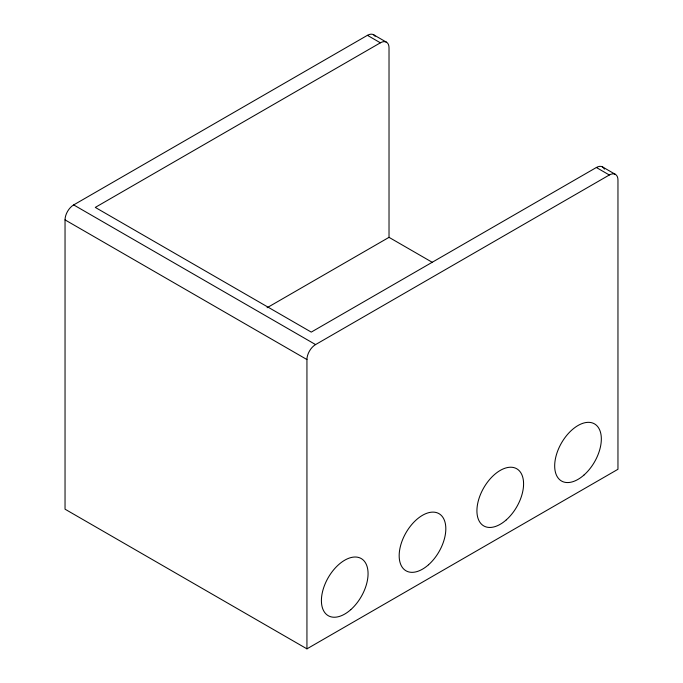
<?xml version="1.0" encoding="UTF-8"?>
<svg xmlns="http://www.w3.org/2000/svg" width="683" height="683" viewBox="0 0 683 683"><rect width="100%" height="100%" fill="white"/><g stroke="black" fill="none" stroke-linecap="round" stroke-linejoin="round"><path stroke-width="1.02" d="M267.087 307.734L389.02 237.343L389.02 47.793A12.217 7.052 -60 0 0 380.38 42.807L95.278 207.41L311.26 332.109L596.361 167.506L609.321 174.993A12.217 7.052 -60 0 1 617.961 179.979L617.961 469.281L306.94 648.85L65.039 509.185L65.039 219.883A12.217 7.052 -60 0 1 73.679 204.917L367.42 35.328A12.217 7.052 -60 0 1 375.095 36.293M306.94 648.85L306.94 359.548A12.217 7.052 -60 0 1 315.58 344.582L609.321 174.993M373.524 34.722L386.484 42.201M602.474 166.9L615.434 174.387M367.42 35.328L380.38 42.807M389.02 237.343L432.399 262.392M73.679 204.917L315.58 344.582M65.039 219.883L306.94 359.548M596.361 167.506A12.217 7.052 -60 0 1 604.395 169.171M584.042 474.984A32.989 19.047 -60 0 0 594.5 423.878A32.989 19.047 -60 0 0 555.475 458.489A32.989 19.047 -60 0 0 584.042 474.984M506.291 519.874A32.989 19.047 -60 0 0 516.741 468.769A32.989 19.047 -60 0 0 477.716 503.38A32.989 19.047 -60 0 0 506.291 519.874M350.78 609.654A32.989 19.047 -60 0 0 361.23 558.557A32.989 19.047 -60 0 0 322.205 593.16A32.989 19.047 -60 0 0 350.78 609.654M428.531 564.764A32.989 19.047 -60 0 0 438.99 513.659A32.989 19.047 -60 0 0 399.965 548.27A32.989 19.047 -60 0 0 428.531 564.764"/></g></svg>
